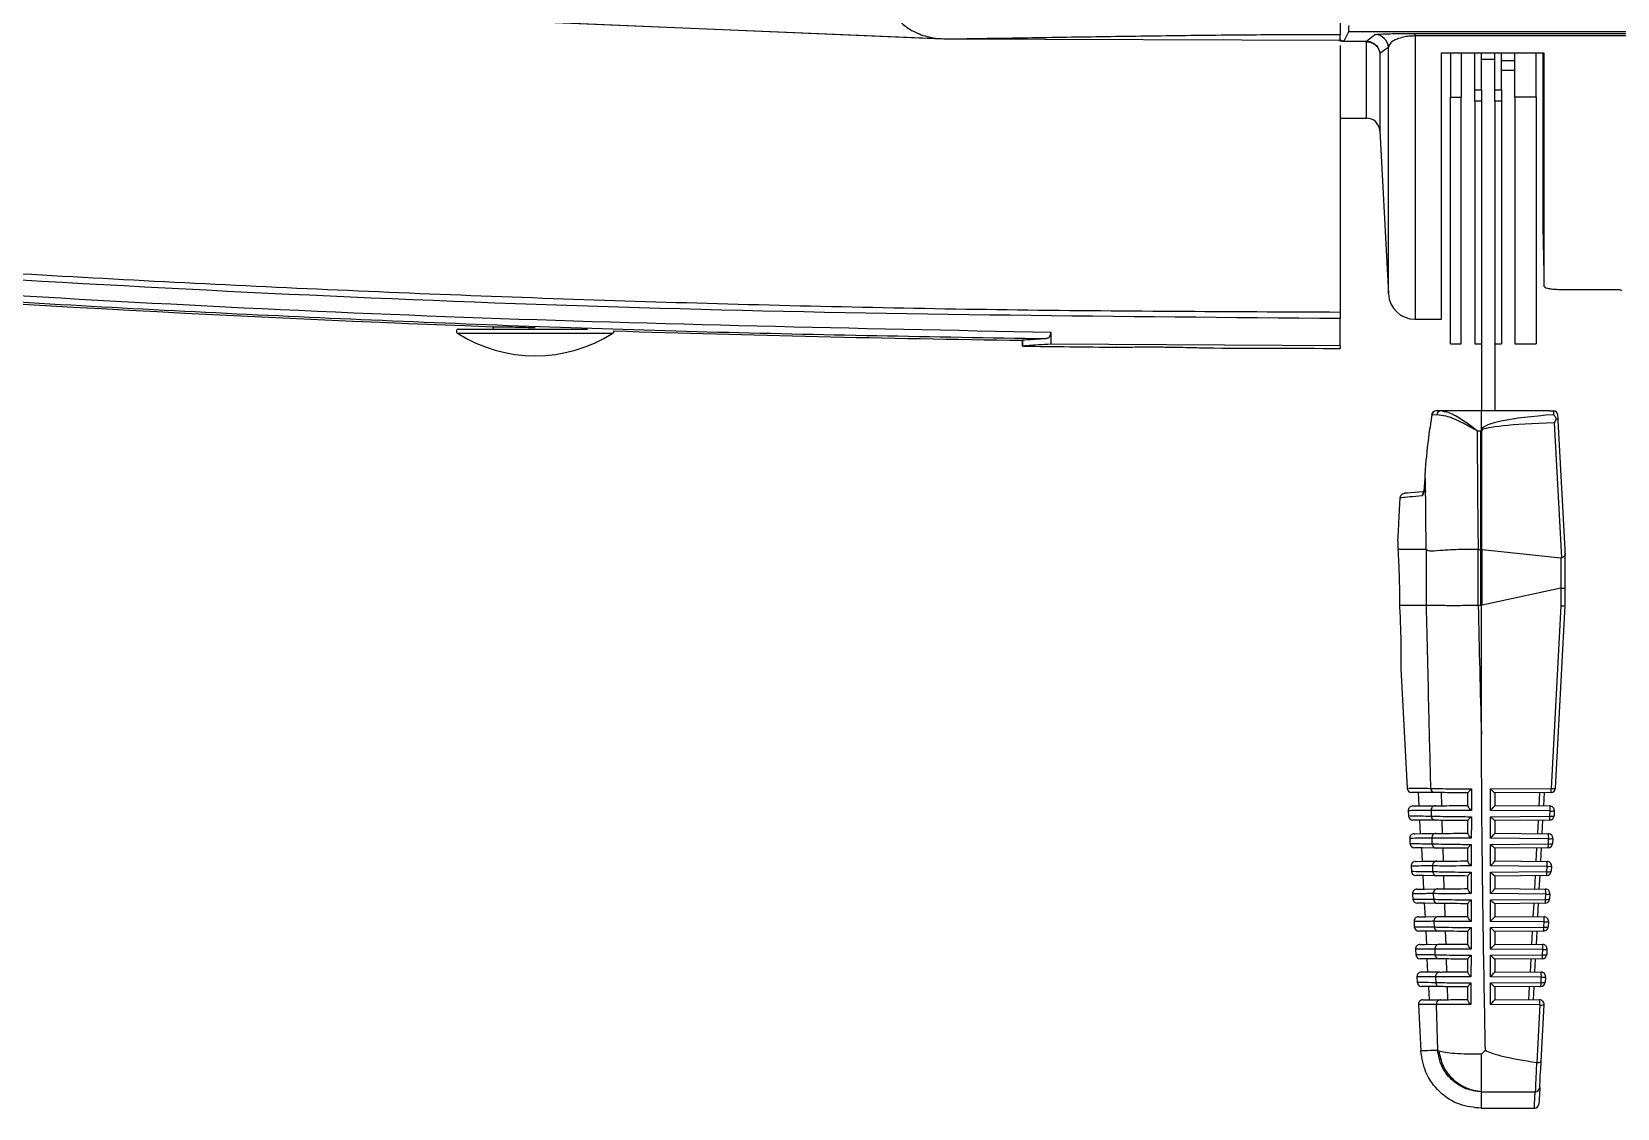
# Model space of a CAD drawing. Extents: x 7 to 135, y 1 to 99.
# Drawn here: x 13.071 to 16.617, y 40.205 to 42.613 of the extents above; entities that cross this region are included whole.
import ezdxf

# ---------------------------------------------------------------- set-up
doc = ezdxf.new("R2010")
doc.units = 0
doc.header["$MEASUREMENT"] = 0
doc.layers.add('OBJECT', color=7, linetype='CONTINUOUS')

msp = doc.modelspace()

# ---------------------------------------------------------------- linework, layer by layer
at = {"layer": 'OBJECT'}
for p, q in [((15.9972, 43.1306), (15.9972, 42.6074)), ((14.0345, 42.6432), (15.109, 42.5976)), ((14.116, 42.6395), (15.1172, 42.5971)), ((15.1172, 42.5971), (15.9972, 42.5945)), ((16.0164, 42.6133), (16.0061, 42.5921)), ((16.0061, 42.5921), (16.0563, 42.5921)), ((16.0061, 42.5921), (16.0061, 42.5913)), ((16.0563, 42.5913), (16.0061, 42.5913)), ((17.3464, 42.6133), (16.0164, 42.6133)), ((16.0563, 42.5921), (16.0754, 42.6068)), ((16.0563, 42.5921), (16.0564, 42.5921)), ((16.0563, 42.5913), (16.0563, 42.5921)), ((16.0563, 42.5913), (16.0563, 42.5913)), ((16.0563, 42.42), (16.0563, 42.5913)), ((16.1653, 42.6095), (17.3437, 42.6095)), ((16.1653, 42.6038), (16.1653, 42.6095)), ((17.3436, 42.6038), (16.1653, 42.6038)), ((16.1653, 42.6038), (16.1653, 41.97)), ((15.9972, 42.5824), (15.9972, 41.9863)), ((16.0863, 42.5637), (16.0863, 42.3916)), ((16.1054, 42.0269), (16.1054, 42.5781)), ((16.224, 42.5657), (16.4533, 42.5657)), ((16.224, 41.97), (16.224, 42.5657)), ((16.2444, 42.5657), (16.2444, 42.4672)), ((16.2684, 42.5657), (16.2684, 42.4672)), ((16.2984, 42.4835), (16.2984, 42.5657)), ((16.3133, 42.4835), (16.3133, 42.5657)), ((16.3433, 42.4835), (16.3433, 42.5657)), ((16.3582, 42.4835), (16.3582, 42.5657)), ((16.3882, 42.4672), (16.3882, 42.5657)), ((16.4362, 42.4672), (16.4362, 42.5657)), ((16.4514, 42.1622), (16.4514, 42.5657)), ((16.4533, 42.5657), (16.4533, 42.0443)), ((16.3433, 42.551), (16.3133, 42.551)), ((16.3882, 42.5481), (16.3582, 42.5481)), ((16.3582, 42.5272), (16.3882, 42.5272)), ((16.2984, 42.4835), (16.3133, 42.4835)), ((16.2984, 42.4583), (16.2984, 42.4835)), ((16.3133, 42.4835), (16.3133, 42.4583)), ((16.3433, 42.4835), (16.3582, 42.4835)), ((16.3433, 42.4583), (16.3433, 42.4835)), ((16.3582, 42.4835), (16.3582, 42.4583)), ((16.2444, 42.4672), (16.2684, 42.4672)), ((16.2444, 41.915), (16.2444, 42.4672)), ((16.2684, 41.915), (16.2684, 42.4672)), ((16.3133, 42.4583), (16.2984, 42.4583)), ((16.2984, 42.4583), (16.2984, 41.915)), ((16.3133, 42.4583), (16.3133, 41.9465)), ((16.3582, 42.4583), (16.3433, 42.4583)), ((16.3433, 42.4583), (16.3433, 41.9465)), ((16.3582, 42.4583), (16.3582, 41.915)), ((16.4362, 42.4672), (16.3882, 42.4672)), ((16.3882, 42.4672), (16.3882, 41.915)), ((16.4362, 42.4672), (16.4362, 41.915)), ((15.9972, 42.42), (16.0563, 42.42)), ((16.0863, 42.3916), (16.1054, 42.0269)), ((16.4511, 42.1682), (16.4508, 42.1656)), ((16.4514, 42.1452), (16.4514, 42.1423)), ((16.4884, 42.0369), (16.6123, 42.0369)), ((14.1034, 41.9534), (14.1034, 41.9482)), ((15.9972, 41.9103), (15.9972, 41.9717)), ((16.1653, 41.97), (16.224, 41.97)), ((14.0233, 41.939), (14.2928, 41.939)), ((14.026, 41.9482), (14.2913, 41.9482)), ((14.2913, 41.9482), (14.3145, 41.9482)), ((14.2928, 41.939), (14.371, 41.939)), ((15.2868, 41.923), (15.2872, 41.91)), ((15.2868, 41.923), (15.2868, 41.923)), ((15.2872, 41.91), (15.2868, 41.923)), ((15.3501, 41.9412), (15.3505, 41.9143)), ((16.3133, 41.9465), (16.3133, 41.765)), ((16.3433, 41.9465), (16.3433, 41.765)), ((15.2872, 41.91), (15.2872, 41.91)), ((15.9972, 41.9103), (15.3505, 41.9143)), ((15.9972, 41.9103), (15.9972, 41.905)), ((16.2444, 41.915), (16.2684, 41.915)), ((16.2984, 41.915), (16.3133, 41.915)), ((16.3433, 41.915), (16.3582, 41.915)), ((16.3882, 41.915), (16.4362, 41.915)), ((16.2035, 41.7564), (16.2141, 41.7567)), ((16.2215, 41.765), (16.2119, 41.765)), ((16.3133, 41.765), (16.2215, 41.765)), ((16.3133, 41.7236), (16.3133, 41.765)), ((16.4655, 41.765), (16.3133, 41.765)), ((16.4655, 41.765), (16.4745, 41.7649)), ((16.476, 41.7386), (16.4924, 41.4364)), ((16.5008, 41.455), (16.4851, 41.7433)), ((16.304, 41.7205), (16.3125, 41.7205)), ((16.3125, 41.455), (16.3125, 41.7205)), ((16.314, 41.7205), (16.314, 41.4549)), ((16.1864, 41.5961), (16.1874, 41.6142)), ((16.1874, 41.6142), (16.1871, 41.6142)), ((16.1874, 41.6142), (16.1892, 41.455)), ((16.1321, 41.5714), (16.1321, 41.5713)), ((16.1267, 41.4728), (16.1267, 41.4728)), ((16.1892, 41.455), (16.1269, 41.455)), ((16.1892, 41.455), (16.1899, 41.4545)), ((16.3065, 41.33), (16.3065, 41.455)), ((16.3065, 41.455), (16.3117, 41.455)), ((16.3117, 41.455), (16.3117, 41.33)), ((16.314, 41.4549), (16.3125, 41.455)), ((16.5008, 41.4467), (16.5008, 41.455)), ((16.1899, 41.4545), (16.1899, 41.33)), ((16.3148, 41.3303), (16.3148, 41.4548)), ((16.3148, 41.4548), (16.491, 41.4362)), ((16.491, 41.4362), (16.491, 41.3685)), ((16.5008, 41.3692), (16.5008, 41.4467)), ((16.491, 41.3685), (16.3148, 41.3303)), ((16.4913, 41.3686), (16.4913, 41.329)), ((16.5008, 41.33), (16.5008, 41.3692)), ((16.1899, 41.33), (16.1303, 41.33)), ((16.1899, 41.33), (16.1899, 41.33)), ((16.3117, 41.33), (16.3065, 41.33)), ((16.3133, 41.0414), (16.3133, 41.3299)), ((16.4913, 41.329), (16.4697, 40.9205)), ((16.4792, 40.9212), (16.5008, 41.33)), ((16.5008, 41.33), (16.5008, 41.33)), ((16.1332, 41.1886), (16.1472, 40.921)), ((16.1743, 40.8814), (16.1727, 40.9116)), ((16.2231, 40.9111), (16.224, 40.8819)), ((16.2833, 40.8816), (16.2833, 40.9107)), ((16.3338, 40.9193), (16.4697, 40.9205)), ((16.3338, 40.8712), (16.3338, 40.9193)), ((16.4693, 40.9117), (16.3432, 40.9106)), ((16.3433, 40.9106), (16.3433, 40.8822)), ((16.4426, 40.8815), (16.4442, 40.9115)), ((16.4536, 40.9116), (16.452, 40.8814)), ((16.1498, 40.8707), (16.1504, 40.859)), ((16.2009, 40.8712), (16.2012, 40.8587)), ((16.467, 40.8701), (16.3338, 40.8712)), ((16.3338, 40.8573), (16.4664, 40.8585)), ((16.3338, 40.8092), (16.3338, 40.8573)), ((16.3433, 40.8824), (16.4666, 40.8813)), ((16.4664, 40.8585), (16.467, 40.8701)), ((16.4765, 40.8708), (16.4759, 40.8592)), ((16.1775, 40.8195), (16.1759, 40.8496)), ((16.225, 40.8491), (16.2259, 40.8199)), ((16.2833, 40.8196), (16.2833, 40.8487)), ((16.466, 40.8497), (16.3432, 40.8486)), ((16.3433, 40.8486), (16.3433, 40.8202)), ((16.3433, 40.8204), (16.4633, 40.8193)), ((16.4393, 40.8195), (16.4409, 40.8495)), ((16.4504, 40.8496), (16.4488, 40.8195)), ((16.1531, 40.8087), (16.1537, 40.797)), ((16.1792, 40.7877), (16.1808, 40.7573)), ((16.2025, 40.8092), (16.2028, 40.7967)), ((16.2269, 40.7871), (16.2278, 40.7579)), ((16.2833, 40.7575), (16.2833, 40.7868)), ((16.4638, 40.8081), (16.3338, 40.8092)), ((16.3338, 40.7953), (16.4632, 40.7964)), ((16.3338, 40.7472), (16.3338, 40.7953)), ((16.4627, 40.7877), (16.3432, 40.7866)), ((16.3433, 40.7866), (16.3433, 40.7582)), ((16.4361, 40.7576), (16.4376, 40.7874)), ((16.4471, 40.7875), (16.4455, 40.7575)), ((16.4632, 40.7964), (16.4638, 40.8081)), ((16.4732, 40.8088), (16.4726, 40.7971)), ((16.1563, 40.7467), (16.1569, 40.735)), ((16.2041, 40.7472), (16.2044, 40.7347)), ((16.4605, 40.7461), (16.3338, 40.7472)), ((16.3433, 40.7584), (16.4601, 40.7574)), ((16.4599, 40.7344), (16.4605, 40.7461)), ((16.47, 40.7468), (16.4693, 40.7351)), ((16.1824, 40.7257), (16.184, 40.6953)), ((16.2288, 40.7251), (16.2297, 40.6959)), ((16.2833, 40.6954), (16.2833, 40.7248)), ((16.3338, 40.7333), (16.4599, 40.7344)), ((16.3338, 40.6852), (16.3338, 40.7333)), ((16.4594, 40.7256), (16.3432, 40.7246)), ((16.3433, 40.7246), (16.3433, 40.6962)), ((16.4328, 40.6956), (16.4344, 40.7254)), ((16.4438, 40.7255), (16.4422, 40.6955)), ((16.1596, 40.6848), (16.1602, 40.673)), ((16.2057, 40.6853), (16.2061, 40.6727)), ((16.4572, 40.6842), (16.3338, 40.6852)), ((16.3433, 40.6964), (16.4568, 40.6954)), ((16.4566, 40.6724), (16.4572, 40.6842)), ((16.4667, 40.6849), (16.4661, 40.6731)), ((16.1857, 40.6637), (16.1873, 40.6334)), ((16.2308, 40.6631), (16.2317, 40.6339)), ((16.2833, 40.6334), (16.2833, 40.6628)), ((16.3338, 40.6713), (16.4566, 40.6724)), ((16.3338, 40.6232), (16.3338, 40.6713)), ((16.4562, 40.6636), (16.3432, 40.6626)), ((16.3433, 40.6626), (16.3433, 40.6342)), ((16.4295, 40.6336), (16.4311, 40.6634)), ((16.4405, 40.6635), (16.4389, 40.6335)), ((16.1628, 40.6228), (16.1634, 40.611)), ((16.2074, 40.6233), (16.2077, 40.6107)), ((16.454, 40.6222), (16.3338, 40.6232)), ((16.3338, 40.6093), (16.4533, 40.6104)), ((16.3338, 40.5612), (16.3338, 40.6093)), ((16.3433, 40.6344), (16.4535, 40.6334)), ((16.4533, 40.6104), (16.454, 40.6222)), ((16.4634, 40.6229), (16.4628, 40.6111)), ((16.1889, 40.6016), (16.1905, 40.5714)), ((16.2327, 40.6011), (16.2336, 40.5719)), ((16.2833, 40.5713), (16.2833, 40.6008)), ((16.4529, 40.6016), (16.3432, 40.6006)), ((16.3433, 40.6006), (16.3433, 40.5722)), ((16.3433, 40.5724), (16.4502, 40.5714)), ((16.4263, 40.5716), (16.4278, 40.6014)), ((16.4373, 40.6014), (16.4357, 40.5716)), ((16.1661, 40.5609), (16.1667, 40.549)), ((16.1938, 40.5096), (16.1922, 40.5394)), ((16.2091, 40.5613), (16.2094, 40.5487)), ((16.2347, 40.539), (16.2356, 40.51)), ((16.2833, 40.5092), (16.2833, 40.5389)), ((16.4507, 40.5602), (16.3338, 40.5612)), ((16.3338, 40.5473), (16.4501, 40.5483)), ((16.3338, 40.4992), (16.3338, 40.5473)), ((16.4496, 40.5396), (16.3432, 40.5386)), ((16.3433, 40.5386), (16.3433, 40.5102)), ((16.423, 40.5097), (16.4245, 40.5393)), ((16.434, 40.5394), (16.4324, 40.5096)), ((16.4501, 40.5483), (16.4507, 40.5602)), ((16.4601, 40.5609), (16.4595, 40.549)), ((16.1693, 40.4989), (16.1699, 40.487)), ((16.2205, 40.5098), (16.1792, 40.5095)), ((16.2108, 40.4993), (16.2112, 40.4866)), ((16.4474, 40.4983), (16.3338, 40.4992)), ((16.3433, 40.5104), (16.447, 40.5095)), ((16.4468, 40.4863), (16.4474, 40.4983)), ((16.4569, 40.4989), (16.4562, 40.487)), ((16.2209, 40.4772), (16.1798, 40.4775)), ((16.197, 40.4476), (16.1955, 40.4774)), ((16.2367, 40.477), (16.2376, 40.448)), ((16.2833, 40.4472), (16.2833, 40.4769)), ((16.3338, 40.4853), (16.4468, 40.4863)), ((16.3338, 40.4372), (16.3338, 40.4853)), ((16.4463, 40.4775), (16.3432, 40.4766)), ((16.3433, 40.4766), (16.3433, 40.4482)), ((16.4197, 40.4477), (16.4213, 40.4773)), ((16.4307, 40.4774), (16.4291, 40.4476)), ((16.1726, 40.437), (16.178, 40.333)), ((16.2126, 40.4373), (16.2155, 40.3344)), ((16.4441, 40.4363), (16.3338, 40.4372)), ((16.3433, 40.4484), (16.4437, 40.4475)), ((16.4441, 40.4363), (16.4373, 40.3076)), ((16.4469, 40.31), (16.4536, 40.437)), ((16.2188, 40.333), (16.2155, 40.3344)), ((16.3133, 40.3258), (16.3223, 40.3349)), ((16.4373, 40.3076), (16.437, 40.3076)), ((16.3133, 40.2421), (16.4338, 40.2421)), ((16.3133, 40.2416), (16.3133, 40.2421)), ((16.3129, 40.205), (16.4319, 40.205))]:
    msp.add_line(p, q, dxfattribs=at)
at = {"layer": 'OBJECT', "flags": 128}
for points in [[(16.4514, 42.1423), (16.4527, 42.0724), (16.4533, 42.0443)], [(16.4745, 41.7649), (16.4745, 41.7636), (16.4747, 41.7608), (16.4748, 41.7566)], [(16.4851, 41.7433), (16.4848, 41.7495), (16.4846, 41.7537), (16.4845, 41.7555)], [(16.1871, 41.6142), (16.1865, 41.6015), (16.1862, 41.5961)], [(16.1267, 41.4728), (16.128, 41.4961), (16.1298, 41.529), (16.1321, 41.5713)], [(16.1899, 41.5851), (16.1642, 41.5828), (16.148, 41.5814), (16.1412, 41.5808)], [(16.1864, 41.5961), (16.1862, 41.5961), (16.1862, 41.5961)], [(16.2093, 40.9113), (16.1759, 40.9116), (16.1592, 40.9117), (16.1571, 40.9117)], [(16.1597, 40.8813), (16.1618, 40.8813), (16.1781, 40.8815), (16.2105, 40.8817)], [(16.2109, 40.8493), (16.1786, 40.8495), (16.1624, 40.8497), (16.1603, 40.8497)], [(16.163, 40.8193), (16.1649, 40.8193), (16.1807, 40.8195), (16.2121, 40.8198)], [(16.2125, 40.7872), (16.1812, 40.7875), (16.1655, 40.7877), (16.1636, 40.7877)], [(16.1662, 40.7574), (16.1681, 40.7574), (16.1834, 40.7575), (16.2138, 40.7578)], [(16.2141, 40.7252), (16.1839, 40.7255), (16.1687, 40.7256), (16.1668, 40.7256)], [(16.1695, 40.6954), (16.1713, 40.6954), (16.186, 40.6955), (16.2154, 40.6958)], [(16.2158, 40.6632), (16.1866, 40.6635), (16.1719, 40.6636), (16.1701, 40.6636)], [(16.1727, 40.6334), (16.1745, 40.6334), (16.1887, 40.6335), (16.2171, 40.6338)], [(16.2174, 40.6012), (16.1892, 40.6014), (16.1751, 40.6016), (16.1733, 40.6016)], [(16.176, 40.5714), (16.176, 40.5714), (16.1867, 40.5715), (16.2188, 40.5718)], [(16.2191, 40.5392), (16.1873, 40.5395), (16.1766, 40.5396)], [(16.1825, 40.4475), (16.1825, 40.4475), (16.1924, 40.4476), (16.2223, 40.4478)], [(16.437, 40.3076), (16.4361, 40.2884), (16.4353, 40.2718), (16.4346, 40.2582), (16.4341, 40.2482), (16.4338, 40.2421)], [(16.4438, 40.2514), (16.4441, 40.2568), (16.4446, 40.2658), (16.4452, 40.2779), (16.446, 40.2928), (16.4469, 40.31)], [(16.4438, 40.2514), (16.4423, 40.2237), (16.4419, 40.2145)], [(16.4319, 40.205), (16.4324, 40.2143), (16.4338, 40.2421)]]:
    msp.add_lwpolyline(points, dxfattribs=at)
at = {"layer": 'OBJECT'}
for centre, radius, start, end in [((16.0653, 42.5913), 0.00898, 174.4774, 180.1044), ((16.0754, 42.5768), 0.03, 2.5231, 89.96), ((16.0563, 42.39), 0.03, 3, 90), ((15.9972, 92.578), 50.66, 263.32684, 267.85571), ((16.1653, 42.03), 0.06, 183, 270), ((14.026, 41.9432), 0.005, 90, 237.4319), ((14.1972, 42.2112), 0.323, 237.4319, 302.5681), ((14.3684, 41.9432), 0.005, 302.5681, 9.0281), ((15.9972, 92.578), 50.66, 268.16308, 269.19659), ((15.9972, 92.565), 50.66, 269.19697, 269.4354), ((15.9972, 92.565), 50.66, 269.65981, 270), ((16.2119, 41.755), 0.01, 90, 170.7454), ((16.2013, 41.7456), 0.011, 78.4583, 86.3919), ((16.2126, 41.756), 0.00906, 94.3622, 177.184), ((16.2226, 41.7565), 0.00857, 97.2302, 178.6417), ((16.4745, 41.7549), 0.00999, 3.1416, 90.0513), ((16.4746, 41.7643), 0.000667, 89.5012, 101.6836), ((16.4745, 41.7549), 0.01, 3.1059, 89.191), ((16.3125, 41.6075), 0.113, 89.2059, 90.006), ((16.2251, 41.6308), 0.1279, 45.4832, 46.4662), ((16.1911, 41.5752), 0.0101, 138.8405, 177.3971), ((16.1572, 40.9217), 0.01, 185.8671, 269.5), ((16.2095, 40.9211), 0.00987, 182.2626, 268.8648), ((16.4692, 40.9217), 0.01, 270.5, 356.9774), ((16.4288, 40.9181), 0.041, 350.9952, 3.3221), ((16.473, 40.9406), 0.0204, 260.7191, 287.6172), ((16.1598, 40.8713), 0.01, 90.5, 185.5678), ((16.1604, 40.8597), 0.01, 185.4939, 269.5), ((16.2107, 40.8718), 0.0099, 91.2078, 183.63), ((16.211, 40.8591), 0.00987, 182.2816, 268.884), ((16.4659, 40.8597), 0.01, 270.5, 356.9774), ((16.4255, 40.8561), 0.041, 350.9955, 3.3219), ((16.4697, 40.8786), 0.0204, 260.7254, 287.6145), ((16.4126, 40.8736), 0.0545, 356.3213, 8.1355), ((16.4665, 40.8713), 0.01, 356.9774, 89.5), ((16.4703, 40.8902), 0.0204, 260.7179, 287.619), ((16.1631, 40.8093), 0.01, 90.5, 185.1945), ((16.2123, 40.8099), 0.0099, 91.1833, 183.6129), ((16.4094, 40.8116), 0.0545, 356.3212, 8.1357), ((16.4633, 40.8093), 0.01, 356.9774, 89.5), ((16.1637, 40.7977), 0.01, 185.1202, 269.5), ((16.2127, 40.7971), 0.00988, 182.3041, 268.9067), ((16.4626, 40.7977), 0.01, 270.5, 356.9774), ((16.4223, 40.7941), 0.041, 350.9952, 3.3221), ((16.4664, 40.8166), 0.0204, 260.7191, 287.6172), ((16.4671, 40.8282), 0.0204, 260.7208, 287.6155), ((16.1663, 40.7474), 0.01, 90.5, 184.8207), ((16.214, 40.7479), 0.00991, 91.1688, 183.5875), ((16.4061, 40.7496), 0.0545, 356.3178, 8.1331), ((16.46, 40.7474), 0.01, 356.9774, 89.5), ((16.4638, 40.7663), 0.0204, 260.7191, 287.6172), ((16.1669, 40.7356), 0.01, 184.7459, 269.5), ((16.2143, 40.7351), 0.00988, 182.3287, 268.9202), ((16.4594, 40.7356), 0.01, 270.5, 356.9774), ((16.419, 40.732), 0.041, 350.9955, 3.3219), ((16.4632, 40.7546), 0.0204, 260.7254, 287.6145), ((16.1696, 40.6854), 0.01, 90.5, 184.4464), ((16.2156, 40.6859), 0.00991, 91.146, 183.5707), ((16.4028, 40.6877), 0.0545, 356.3177, 8.1332), ((16.4567, 40.6854), 0.01, 356.9774, 89.5), ((16.4605, 40.7043), 0.0204, 260.7254, 287.6145), ((16.1702, 40.6736), 0.01, 184.3711, 269.5), ((16.2159, 40.6731), 0.00988, 182.3486, 268.9419), ((16.4561, 40.6736), 0.01, 270.5, 356.9774), ((16.4157, 40.67), 0.041, 351.0013, 3.3084), ((16.4599, 40.6925), 0.0204, 260.7179, 287.619), ((16.1728, 40.6234), 0.01, 90.5, 184.0714), ((16.1734, 40.6116), 0.01, 183.9957, 269.5), ((16.2173, 40.6239), 0.00991, 91.1223, 183.5545), ((16.2176, 40.6111), 0.00989, 182.3722, 268.96), ((16.4528, 40.6116), 0.01, 270.5, 356.9774), ((16.4124, 40.608), 0.041, 350.9978, 3.3119), ((16.4566, 40.6305), 0.0204, 260.7271, 287.6128), ((16.3995, 40.6257), 0.0545, 356.3213, 8.1355), ((16.4534, 40.6234), 0.01, 356.9774, 89.5), ((16.4572, 40.6423), 0.0204, 260.7188, 287.618), ((16.176, 40.5614), 0.01, 90.5, 183.6958), ((16.219, 40.5619), 0.00991, 91.0988, 183.5349), ((16.3963, 40.5637), 0.0545, 356.3208, 8.1361), ((16.4502, 40.5614), 0.01, 356.9774, 89.5), ((16.1767, 40.5496), 0.01, 183.6197, 269.5), ((16.2193, 40.5491), 0.00989, 182.3896, 268.9807), ((16.4495, 40.5496), 0.01, 270.5, 356.9774), ((16.4091, 40.546), 0.041, 350.9976, 3.3121), ((16.4533, 40.5685), 0.0204, 260.7208, 287.6155), ((16.454, 40.5804), 0.0204, 260.7208, 287.6155), ((16.1793, 40.4995), 0.01, 90.5, 183.3196), ((16.2207, 40.4999), 0.00992, 91.0796, 183.5163), ((16.393, 40.5018), 0.0545, 356.3178, 8.1331), ((16.4469, 40.4995), 0.01, 356.9774, 89.5), ((16.4507, 40.5184), 0.0204, 260.7226, 287.6172), ((16.1799, 40.4875), 0.01, 183.243, 269.5), ((16.221, 40.4871), 0.0099, 182.4173, 268.9945), ((16.4463, 40.4875), 0.01, 270.5, 356.9774), ((16.4058, 40.4839), 0.041, 351.0083, 3.3091), ((16.4501, 40.5064), 0.0204, 260.7271, 287.6128), ((16.1825, 40.4375), 0.01, 90.5, 183.0138), ((16.2225, 40.4379), 0.00992, 91.0629, 183.4965), ((16.3897, 40.4398), 0.0545, 356.3177, 8.1332), ((16.4436, 40.4375), 0.01, 356.9774, 89.5), ((16.4474, 40.4564), 0.0204, 260.7254, 287.6145), ((16.4339, 40.252), 0.00991, 269.4422, 356.5317), ((16.4319, 40.215), 0.01, 273.5738, 356.9774)]:
    msp.add_arc(centre, radius, start, end, dxfattribs=at)
for centre, major_axis, ratio, start_param, end_param in [((16.882, 41.705), (0.5695, -0.0157), 0.101686, 2.370066, 3.09173), ((16.8836, 41.7128), (0.5695, -0.0078), 0.050872, 2.368959, 3.089624), ((18.3758, 41.8128), (0, 7.8848), 0.262774, 1.582496, 1.616187), ((16.882, 41.705), (0.5695, -0.0157), 0.101686, 3.09173, 3.144394), ((16.8836, 41.7128), (0.5695, -0.0078), 0.050872, 3.089624, 3.142288), ((16.3065, 41.9028), (0, 0.4478), 0.267949, 3.137388, 3.141593), ((16.3117, 41.9028), (0, 0.4478), 0.267949, 3.141593, 3.148103), ((16.3117, 41.9032), (-0.007, 0.4485), 0.267094, 3.102585, 3.109102), ((16.4908, 41.4736), (-0.0006, 0.0374), 0.267094, 3.109102, 3.249703), ((16.4908, 41.287), (0.0005, 0.0816), 0.122438, 0.001196, 0.027376), ((16.4908, 41.3692), (0.01, 0), 0.061163, 4.764749, 6.283185), ((18.3758, 45.3483), (0, 19.0675), 0.111038, 1.783132, 1.798644), ((16.3065, 40.3527), (0, 0.9773), 0.122785, 0, 0.00334), ((16.3117, 40.3527), (0, 0.9773), 0.122785, 6.270094, 6.283185), ((16.3117, 40.352), (0.0064, 0.9787), 0.122438, 0.027376, 0.040465), ((16.4908, 41.3303), (0.01, -0.00026), 0.120424, 4.767926, 6.280008), ((16.3333, 40.9205), (0.00999, -0.00991), 0.035372, 4.799799, 6.248135), ((16.3333, 40.8725), (0.00996, 0.00988), 0.087934, 4.677799, 6.196235), ((16.3333, 40.8585), (0.00999, -0.00991), 0.035372, 4.799799, 6.248135), ((16.3333, 40.8105), (0.00996, 0.00988), 0.087934, 4.677799, 6.196235), ((16.3333, 40.7965), (0.00999, -0.00991), 0.035372, 4.799799, 6.248135), ((16.3333, 40.7485), (0.00996, 0.00988), 0.087934, 4.677799, 6.196235), ((16.3333, 40.7345), (0.00999, -0.00991), 0.035372, 4.799799, 6.248135), ((16.3333, 40.6865), (0.00996, 0.00988), 0.087934, 4.677799, 6.196235), ((16.3333, 40.6725), (0.00999, -0.00991), 0.035372, 4.799799, 6.248135), ((16.3333, 40.6245), (0.00996, 0.00988), 0.087934, 4.677799, 6.196235), ((16.3333, 40.6105), (0.00999, -0.00991), 0.035372, 4.799799, 6.248135), ((16.3333, 40.5625), (0.00996, 0.00988), 0.087934, 4.677799, 6.196235), ((16.3333, 40.5485), (0.00999, -0.00991), 0.035372, 4.799799, 6.248135), ((16.3333, 40.5005), (0.00996, 0.00988), 0.087934, 4.677799, 6.196235), ((16.3333, 40.4865), (0.00999, -0.00991), 0.035372, 4.799799, 6.248135), ((16.3333, 40.4385), (0.00996, 0.00988), 0.087934, 4.677799, 6.196235), ((18.603, 40.3601), (2.2897, 0.0147), 0.052015, 3.230394, 3.471508)]:
    msp.add_ellipse(centre, major_axis=major_axis, ratio=ratio, start_param=start_param, end_param=end_param, dxfattribs=at)
for points, knots in [([(14.9972, 42.6753), (14.9987, 42.6664), (15.0017, 42.6487), (15.0229, 42.625), (15.0541, 42.6074), (15.0878, 42.5986), (15.109, 42.5975), (15.1172, 42.5971)], [0, 0, 0, 0, 0.217936, 0.435233, 0.661572, 0.868602, 1, 1, 1, 1]), ([(16.0166, 42.6271), (16.0165, 42.6232), (16.0165, 42.6155), (16.0164, 42.614), (16.0164, 42.6133)], [0, 0, 0, 0, 0.500175, 1, 1, 1, 1]), ([(15.1172, 42.5971), (15.1776, 42.598), (15.2963, 42.5999), (15.4747, 42.6028), (15.6527, 42.6052), (15.8274, 42.607), (15.9423, 42.6073), (15.9972, 42.6074)], [0, 0, 0, 0, 0.206023, 0.404821, 0.608638, 0.812835, 1, 1, 1, 1]), ([(16.0061, 42.5913), (16.0049, 42.5913), (16.0021, 42.5914), (15.9981, 42.5923), (15.9961, 42.5931), (15.9951, 42.5936)], [0, 0, 0, 0, 0.274133, 0.615028, 1, 1, 1, 1]), ([(15.9972, 42.5945), (15.9972, 42.5944), (15.9972, 42.5942), (15.9972, 42.6006), (15.9972, 42.606), (15.9972, 42.6074)], [0, 0, 0, 0, 0.425022, 0.850044, 1, 1, 1, 1]), ([(16.0061, 42.5921), (16.0058, 42.5921), (16.0051, 42.5922), (16.0037, 42.5923), (16.0015, 42.5928), (15.9989, 42.594), (15.9978, 42.5951), (15.9972, 42.5959)], [0, 0, 0, 0, 0.040626, 0.086188, 0.218347, 0.497398, 1, 1, 1, 1]), ([(16.0563, 42.5913), (16.0597, 42.5909), (16.0663, 42.5903), (16.0752, 42.5854), (16.0821, 42.5781), (16.0854, 42.5705), (16.0862, 42.5655), (16.0863, 42.5638), (16.0863, 42.5637)], [0, 0, 0, 0, 0.219616, 0.438658, 0.658455, 0.880491, 0.989998, 1, 1, 1, 1]), ([(16.0564, 42.5921), (16.0597, 42.5918), (16.0664, 42.5911), (16.0753, 42.586), (16.0821, 42.5786), (16.0854, 42.5707), (16.0862, 42.5656), (16.0863, 42.5638), (16.0863, 42.5637)], [0, 0, 0, 0, 0.2196054, 0.4386525, 0.658454, 0.8804886, 0.9899962, 1, 1, 1, 1]), ([(16.0754, 42.6068), (16.0772, 42.6071), (16.0804, 42.6078), (16.0991, 42.6087), (16.1224, 42.6092), (16.144, 42.6094), (16.1582, 42.6094), (16.1653, 42.6095)], [0, 0, 0, 0, 0.316697, 0.607999, 0.780591, 0.88986, 1, 1, 1, 1]), ([(16.1653, 42.6038), (16.1621, 42.6037), (16.1572, 42.6036), (16.1481, 42.6028), (16.136, 42.6008), (16.1207, 42.5958), (16.1086, 42.5879), (16.1065, 42.5815), (16.1054, 42.5781)], [0, 0, 0, 0, 0.059692, 0.089619, 0.185894, 0.353027, 0.657062, 1, 1, 1, 1]), ([(16.1054, 42.5781), (16.1048, 42.5777), (16.102, 42.576), (16.0947, 42.5712), (16.0897, 42.5667), (16.0863, 42.5637)], [0, 0, 0, 0, 0.07173, 0.358651, 1, 1, 1, 1]), ([(15.9972, 41.9717), (15.5053, 41.9757), (14.5215, 41.9838), (13.0472, 42.0513), (11.5752, 42.1557), (10.5974, 42.2622), (10.1085, 42.3154)], [0, 0, 0, 0, 0.25003, 0.500058, 0.750055, 1, 1, 1, 1]), ([(10.1102, 42.3298), (10.3428, 42.3035), (10.8157, 42.25), (11.5382, 42.1812), (12.2852, 42.1204), (13.0345, 42.071), (13.7797, 42.0329), (14.5144, 42.0062), (15.2541, 41.9893), (15.749, 41.9873), (15.9972, 41.9863)], [0, 0, 0, 0, 0.118989, 0.241992, 0.369009, 0.500039, 0.623805, 0.748387, 0.873785, 1, 1, 1, 1]), ([(10.1119, 42.2804), (10.5469, 42.2327), (11.417, 42.1373), (12.7263, 42.0378), (14.0375, 41.9676), (14.9126, 41.95), (15.3501, 41.9412)], [0, 0, 0, 0, 0.249981, 0.5, 0.749995, 1, 1, 1, 1]), ([(10.1102, 42.2659), (10.3481, 42.2391), (10.832, 42.1844), (11.5716, 42.1144), (12.3266, 42.0536), (13.0826, 42.0044), (13.8338, 41.9669), (14.5844, 41.9397), (15.0875, 41.9311), (15.3403, 41.9267)], [0, 0, 0, 0, 0.136957, 0.278626, 0.425005, 0.570315, 0.712103, 0.855331, 1, 1, 1, 1]), ([(16.4514, 42.1622), (16.4514, 42.1617), (16.4513, 42.1607), (16.4512, 42.1629), (16.4511, 42.1667), (16.4511, 42.1643), (16.4513, 42.1551), (16.4514, 42.1478), (16.4514, 42.1456), (16.4514, 42.1452)], [0, 0, 0, 0, 0.15282, 0.318923, 0.483759, 0.522666, 0.667716, 0.953909, 1, 1, 1, 1]), ([(16.4533, 42.0443), (16.4537, 42.0435), (16.4545, 42.0417), (16.4608, 42.0395), (16.4701, 42.0378), (16.4799, 42.037), (16.4862, 42.037), (16.4884, 42.0369)], [0, 0, 0, 0, 0.222586, 0.445264, 0.665043, 0.878847, 1, 1, 1, 1]), ([(16.6123, 42.0369), (16.6139, 42.0369), (16.6172, 42.0369), (16.6216, 42.0363), (16.625, 42.0356), (16.6269, 42.0348), (16.6271, 42.0342), (16.6272, 42.0339)], [0, 0, 0, 0, 0.207079, 0.41414, 0.622725, 0.836209, 1, 1, 1, 1]), ([(14.1017, 41.9535), (14.1027, 41.9535), (14.1049, 41.9534), (14.1213, 41.9533), (14.1455, 41.9528), (14.1724, 41.9522), (14.1901, 41.9516), (14.1972, 41.9513)], [0, 0, 0, 0, 0.214628, 0.42928, 0.643923, 0.85855, 1, 1, 1, 1]), ([(15.9972, 41.9863), (15.9972, 41.986), (15.9972, 41.9856), (15.9972, 41.984), (15.9972, 41.9825), (15.9972, 41.9807), (15.9972, 41.9786), (15.9972, 41.9757), (15.9972, 41.9733), (15.9972, 41.9717)], [0, 0, 0, 0, 0.226958, 0.339218, 0.451475, 0.563734, 0.675989, 0.788248, 1, 1, 1, 1]), ([(15.3403, 41.9267), (15.3231, 41.9256), (15.2941, 41.9236), (15.289, 41.9232), (15.2868, 41.923)], [0, 0, 0, 0, 0.593402, 1, 1, 1, 1]), ([(15.3501, 41.9412), (15.3501, 41.9398), (15.35, 41.9376), (15.3491, 41.9345), (15.348, 41.9322), (15.3465, 41.9301), (15.3451, 41.9286), (15.343, 41.9272), (15.3413, 41.9269), (15.3403, 41.9267)], [0, 0, 0, 0, 0.171874, 0.25672, 0.427736, 0.526489, 0.655006, 0.78344, 1, 1, 1, 1]), ([(15.3505, 41.9143), (15.3316, 41.9131), (15.2968, 41.9108), (15.2902, 41.9102), (15.2872, 41.91)], [0, 0, 0, 0, 0.54186, 1, 1, 1, 1]), ([(15.498, 41.9075), (15.4976, 41.9075), (15.4962, 41.9075), (15.5056, 41.9076), (15.525, 41.9079), (15.5533, 41.9082), (15.5789, 41.9082), (15.5937, 41.9081), (15.5972, 41.9081)], [0, 0, 0, 0, 0.073985, 0.288588, 0.503211, 0.717864, 0.932498, 1, 1, 1, 1]), ([(15.5972, 41.9081), (15.6085, 41.9079), (15.6311, 41.9077), (15.6612, 41.907), (15.6838, 41.9064), (15.6965, 41.9059), (15.6964, 41.9059), (15.6964, 41.9059)], [0, 0, 0, 0, 0.214813, 0.429624, 0.644499, 0.859382, 1, 1, 1, 1]), ([(16.1874, 41.6142), (16.1878, 41.6209), (16.1899, 41.6541), (16.1946, 41.7017), (16.2012, 41.7422), (16.2035, 41.7564)], [0, 0, 0, 0, 0.139684, 0.698664, 1, 1, 1, 1]), ([(16.2141, 41.7567), (16.2205, 41.7561), (16.2368, 41.7546), (16.2669, 41.7414), (16.2909, 41.7283), (16.3028, 41.7212), (16.3039, 41.7206), (16.304, 41.7205)], [0, 0, 0, 0, 0.244744, 0.626729, 0.96793, 0.996143, 1, 1, 1, 1]), ([(16.304, 41.7205), (16.3039, 41.7206), (16.3029, 41.7214), (16.2995, 41.724), (16.2884, 41.7325), (16.268, 41.7468), (16.2426, 41.7617), (16.2279, 41.764), (16.2215, 41.765)], [0, 0, 0, 0, 0.003661, 0.034966, 0.112488, 0.381452, 0.732443, 1, 1, 1, 1]), ([(16.4748, 41.7566), (16.4749, 41.7566), (16.4763, 41.755), (16.4784, 41.7521), (16.4802, 41.7485), (16.4807, 41.7474)], [0, 0, 0, 0, 0.021183, 0.717131, 1, 1, 1, 1]), ([(16.4807, 41.7474), (16.4792, 41.7446), (16.4777, 41.7417), (16.4761, 41.7386), (16.476, 41.7386)], [0, 0, 0, 0, 0.98002, 1, 1, 1, 1]), ([(16.4851, 41.7433), (16.4851, 41.7433), (16.4851, 41.7436), (16.4849, 41.7446), (16.4838, 41.746), (16.4821, 41.7469), (16.481, 41.7473), (16.4807, 41.7474)], [0, 0, 0, 0, 0.017166, 0.202282, 0.556603, 0.898373, 1, 1, 1, 1]), ([(16.1321, 41.5714), (16.1322, 41.5725), (16.1326, 41.5747), (16.1345, 41.5776), (16.1371, 41.5797), (16.1395, 41.5806), (16.1408, 41.5807), (16.1412, 41.5808)], [0, 0, 0, 0, 0.23592, 0.47183, 0.707744, 0.925398, 1, 1, 1, 1]), ([(16.1321, 41.5713), (16.1322, 41.5714), (16.1328, 41.5714), (16.1383, 41.5719), (16.1619, 41.5739), (16.181, 41.5756)], [0, 0, 0, 0, 0.045653, 0.228293, 1, 1, 1, 1]), ([(16.181, 41.5756), (16.1815, 41.5759), (16.1825, 41.5764), (16.184, 41.5801), (16.1853, 41.5855), (16.1861, 41.5912), (16.1863, 41.5948), (16.1864, 41.5961)], [0, 0, 0, 0, 0.219062, 0.43802, 0.659218, 0.880001, 1, 1, 1, 1]), ([(16.1862, 41.5961), (16.186, 41.5942), (16.1857, 41.5903), (16.1849, 41.5856), (16.1842, 41.5827), (16.1837, 41.5816), (16.1837, 41.5816), (16.1837, 41.5816)], [0, 0, 0, 0, 0.271924, 0.563054, 0.781763, 0.93644, 1, 1, 1, 1]), ([(16.1267, 41.4728), (16.1268, 41.47), (16.1268, 41.4666), (16.1268, 41.457), (16.1269, 41.455)], [0, 0, 0, 0, 0.791809, 1, 1, 1, 1]), ([(16.1269, 41.455), (16.1269, 41.455), (16.1268, 41.455), (16.1268, 41.4549), (16.1268, 41.4549), (16.1268, 41.4548), (16.1268, 41.4548)], [0, 0, 0, 0, 0.344984, 0.691951, 0.85964, 1, 1, 1, 1]), ([(16.306, 41.455), (16.3008, 41.4551), (16.2822, 41.4553), (16.2512, 41.4544), (16.2191, 41.4529), (16.1986, 41.4498), (16.1924, 41.4532), (16.1899, 41.4545)], [0, 0, 0, 0, 0.09751, 0.351329, 0.599305, 0.843154, 1, 1, 1, 1]), ([(16.1268, 41.4548), (16.1273, 41.4457), (16.1283, 41.4274), (16.1298, 41.3853), (16.1303, 41.3511), (16.1303, 41.3325), (16.1303, 41.33)], [0, 0, 0, 0, 0.315106, 0.632943, 0.949791, 1, 1, 1, 1]), ([(16.5008, 41.4467), (16.5007, 41.4452), (16.5007, 41.4426), (16.4995, 41.4401), (16.4974, 41.4385), (16.4949, 41.4374), (16.4931, 41.4367), (16.4924, 41.4364)], [0, 0, 0, 0, 0.281503, 0.477146, 0.672465, 0.87844, 1, 1, 1, 1]), ([(16.1303, 41.33), (16.1311, 41.314), (16.1325, 41.2821), (16.1334, 41.2393), (16.1335, 41.2071), (16.1333, 41.1886), (16.1333, 41.1886), (16.1333, 41.1886)], [0, 0, 0, 0, 0.213189, 0.426373, 0.63981, 0.854212, 1, 1, 1, 1]), ([(16.3061, 41.33), (16.2926, 41.3297), (16.2657, 41.3292), (16.23, 41.3293), (16.2026, 41.3301), (16.1941, 41.33), (16.1899, 41.33)], [0, 0, 0, 0, 0.253586, 0.507166, 0.760848, 1, 1, 1, 1]), ([(16.1899, 41.33), (16.1917, 41.2507), (16.1948, 41.1143), (16.1982, 40.9778), (16.1996, 40.9207)], [0, 0, 0, 0, 0.58145, 1, 1, 1, 1]), ([(16.3223, 40.3349), (16.3222, 40.3406), (16.3217, 40.369), (16.3195, 40.4884), (16.3155, 40.7182), (16.3141, 40.9253), (16.3133, 41.0414)], [0, 0, 0, 0, 0.0241478, 0.1207388, 0.5071031, 1, 1, 1, 1]), ([(16.1502, 40.9212), (16.1507, 40.9212), (16.1518, 40.9212), (16.1823, 40.9209), (16.1996, 40.9207)], [0, 0, 0, 0, 0.434853, 1, 1, 1, 1]), ([(16.1996, 40.9207), (16.2014, 40.9207), (16.2067, 40.9204), (16.2252, 40.92), (16.2536, 40.9196), (16.2771, 40.9194), (16.2885, 40.9193), (16.2912, 40.9193)], [0, 0, 0, 0, 0.147377, 0.444496, 0.741155, 0.94022, 1, 1, 1, 1]), ([(16.2833, 40.9106), (16.2719, 40.9107), (16.2493, 40.9109), (16.2221, 40.9112), (16.2137, 40.9112), (16.2093, 40.9113)], [0, 0, 0, 0, 0.320861, 0.64168, 1, 1, 1, 1]), ([(16.2833, 40.9107), (16.2834, 40.9109), (16.2836, 40.9114), (16.2853, 40.9135), (16.2879, 40.9162), (16.2901, 40.9183), (16.2911, 40.9193), (16.2912, 40.9193)], [0, 0, 0, 0, 0.1927854, 0.4296466, 0.7492971, 0.9922573, 1, 1, 1, 1]), ([(16.2912, 40.9193), (16.2911, 40.9127), (16.2911, 40.8967), (16.2911, 40.8806), (16.291, 40.8712)], [0, 0, 0, 0, 0.412558, 1, 1, 1, 1]), ([(16.2009, 40.8712), (16.1995, 40.8712), (16.1925, 40.8711), (16.1669, 40.8709), (16.1462, 40.8707), (16.1517, 40.8708), (16.1525, 40.8708)], [0, 0, 0, 0, 0.041896, 0.209507, 0.881586, 1, 1, 1, 1]), ([(16.153, 40.8592), (16.1537, 40.8591), (16.1551, 40.8591), (16.1847, 40.8589), (16.2012, 40.8587)], [0, 0, 0, 0, 0.442331, 1, 1, 1, 1]), ([(16.291, 40.8712), (16.2884, 40.8712), (16.2793, 40.8711), (16.2581, 40.871), (16.2307, 40.8709), (16.2095, 40.871), (16.2033, 40.8712), (16.2009, 40.8712)], [0, 0, 0, 0, 0.0595535, 0.2080635, 0.505162, 0.8026077, 1, 1, 1, 1]), ([(16.2012, 40.8587), (16.2029, 40.8587), (16.2082, 40.8584), (16.2265, 40.858), (16.2546, 40.8576), (16.2775, 40.8574), (16.2884, 40.8573), (16.291, 40.8573)], [0, 0, 0, 0, 0.1489532, 0.4492609, 0.7491007, 0.9405017, 1, 1, 1, 1]), ([(16.2105, 40.8817), (16.2144, 40.8818), (16.2221, 40.8818), (16.248, 40.8821), (16.2713, 40.8823), (16.2833, 40.8824)], [0, 0, 0, 0, 0.327832, 0.655736, 1, 1, 1, 1]), ([(16.291, 40.8712), (16.291, 40.8712), (16.2898, 40.8724), (16.2875, 40.8747), (16.2851, 40.8778), (16.2836, 40.8802), (16.2834, 40.8812), (16.2833, 40.8816)], [0, 0, 0, 0, 0.007987, 0.299094, 0.602912, 0.80069, 1, 1, 1, 1]), ([(16.2833, 40.8487), (16.2834, 40.849), (16.2836, 40.8495), (16.2854, 40.8516), (16.288, 40.8543), (16.2901, 40.8564), (16.291, 40.8573), (16.291, 40.8573)], [0, 0, 0, 0, 0.1971853, 0.4407979, 0.7689211, 0.9921926, 1, 1, 1, 1]), ([(16.291, 40.8573), (16.291, 40.8507), (16.2909, 40.8347), (16.2909, 40.8186), (16.2909, 40.8092)], [0, 0, 0, 0, 0.412527, 1, 1, 1, 1]), ([(16.2833, 40.8486), (16.272, 40.8487), (16.2496, 40.8489), (16.2231, 40.8491), (16.2151, 40.8492), (16.2109, 40.8493)], [0, 0, 0, 0, 0.324744, 0.649448, 1, 1, 1, 1]), ([(16.2121, 40.8198), (16.216, 40.8198), (16.2236, 40.8199), (16.2491, 40.8201), (16.2718, 40.8203), (16.2833, 40.8204)], [0, 0, 0, 0, 0.331872, 0.663815, 1, 1, 1, 1]), ([(16.2909, 40.8092), (16.2909, 40.8092), (16.2898, 40.8103), (16.2875, 40.8126), (16.2851, 40.8156), (16.2836, 40.8181), (16.2834, 40.8191), (16.2833, 40.8196)], [0, 0, 0, 0, 0.008078, 0.282731, 0.593803, 0.796117, 1, 1, 1, 1]), ([(16.2025, 40.8092), (16.2011, 40.8092), (16.1942, 40.8092), (16.1691, 40.8089), (16.1492, 40.8088), (16.1547, 40.8088), (16.1554, 40.8088)], [0, 0, 0, 0, 0.042626, 0.213155, 0.896943, 1, 1, 1, 1]), ([(16.1559, 40.7971), (16.1567, 40.7971), (16.1584, 40.7971), (16.1871, 40.7969), (16.2028, 40.7967)], [0, 0, 0, 0, 0.450066, 1, 1, 1, 1]), ([(16.2909, 40.8092), (16.2883, 40.8092), (16.2793, 40.8091), (16.2583, 40.809), (16.2311, 40.8089), (16.2107, 40.809), (16.2048, 40.8092), (16.2025, 40.8092)], [0, 0, 0, 0, 0.059279, 0.209423, 0.509832, 0.810599, 1, 1, 1, 1]), ([(16.2028, 40.7967), (16.2045, 40.7966), (16.2097, 40.7964), (16.228, 40.796), (16.2556, 40.7956), (16.2779, 40.7954), (16.2883, 40.7953), (16.2908, 40.7953)], [0, 0, 0, 0, 0.150605, 0.454245, 0.757411, 0.940777, 1, 1, 1, 1]), ([(16.2833, 40.7866), (16.2721, 40.7867), (16.2498, 40.7869), (16.2242, 40.7871), (16.2164, 40.7872), (16.2125, 40.7872)], [0, 0, 0, 0, 0.328832, 0.657619, 1, 1, 1, 1]), ([(16.2833, 40.7868), (16.2834, 40.787), (16.2836, 40.7876), (16.2854, 40.7898), (16.288, 40.7925), (16.29, 40.7945), (16.2908, 40.7953), (16.2908, 40.7953)], [0, 0, 0, 0, 0.201836, 0.452555, 0.789371, 0.992111, 1, 1, 1, 1]), ([(16.2908, 40.7953), (16.2908, 40.7887), (16.2908, 40.7727), (16.2908, 40.7566), (16.2907, 40.7472)], [0, 0, 0, 0, 0.412499, 1, 1, 1, 1]), ([(16.2041, 40.7472), (16.2027, 40.7472), (16.1959, 40.7472), (16.1714, 40.747), (16.1522, 40.7468), (16.1576, 40.7468), (16.1582, 40.7468)], [0, 0, 0, 0, 0.043381, 0.216931, 0.912837, 1, 1, 1, 1]), ([(16.2907, 40.7472), (16.2882, 40.7472), (16.2793, 40.7471), (16.2584, 40.747), (16.2315, 40.7469), (16.2119, 40.747), (16.2062, 40.7472), (16.2041, 40.7472)], [0, 0, 0, 0, 0.059003, 0.210855, 0.514733, 0.818979, 1, 1, 1, 1]), ([(16.2138, 40.7578), (16.2175, 40.7578), (16.2251, 40.7579), (16.2502, 40.7581), (16.2723, 40.7583), (16.2833, 40.7584)], [0, 0, 0, 0, 0.336125, 0.672319, 1, 1, 1, 1]), ([(16.2907, 40.7472), (16.2907, 40.7472), (16.2899, 40.748), (16.2879, 40.7501), (16.2854, 40.753), (16.2836, 40.7559), (16.2834, 40.757), (16.2833, 40.7575)], [0, 0, 0, 0, 0.008125, 0.206905, 0.537744, 0.791253, 1, 1, 1, 1]), ([(16.1588, 40.7351), (16.1597, 40.7351), (16.1618, 40.7351), (16.1894, 40.7348), (16.2044, 40.7347)], [0, 0, 0, 0, 0.458072, 1, 1, 1, 1]), ([(16.2044, 40.7347), (16.2061, 40.7346), (16.2113, 40.7344), (16.2294, 40.734), (16.2566, 40.7336), (16.2783, 40.7334), (16.2882, 40.7333), (16.2907, 40.7333)], [0, 0, 0, 0, 0.152333, 0.45946, 0.766108, 0.941051, 1, 1, 1, 1]), ([(16.2833, 40.7246), (16.2722, 40.7247), (16.2501, 40.7249), (16.2253, 40.7251), (16.2178, 40.7252), (16.2141, 40.7252)], [0, 0, 0, 0, 0.333135, 0.666223, 1, 1, 1, 1]), ([(16.2833, 40.7248), (16.2834, 40.7251), (16.2836, 40.7257), (16.2855, 40.728), (16.288, 40.7306), (16.2899, 40.7326), (16.2907, 40.7333), (16.2907, 40.7333)], [0, 0, 0, 0, 0.206749, 0.464927, 0.810715, 0.992039, 1, 1, 1, 1]), ([(16.2907, 40.7333), (16.2907, 40.7267), (16.2906, 40.7107), (16.2906, 40.6946), (16.2906, 40.6852)], [0, 0, 0, 0, 0.412464, 1, 1, 1, 1]), ([(16.2057, 40.6853), (16.2044, 40.6852), (16.1977, 40.6852), (16.1736, 40.685), (16.1552, 40.6848), (16.1606, 40.6849), (16.1611, 40.6849)], [0, 0, 0, 0, 0.044163, 0.220841, 0.929296, 1, 1, 1, 1]), ([(16.2906, 40.6852), (16.2881, 40.6852), (16.2793, 40.6851), (16.2586, 40.685), (16.232, 40.685), (16.2131, 40.6851), (16.2077, 40.6852), (16.2057, 40.6853)], [0, 0, 0, 0, 0.058732, 0.212376, 0.519887, 0.827777, 1, 1, 1, 1]), ([(16.2154, 40.6958), (16.2192, 40.6958), (16.2266, 40.6959), (16.2513, 40.6961), (16.2728, 40.6963), (16.2833, 40.6964)], [0, 0, 0, 0, 0.340602, 0.681278, 1, 1, 1, 1]), ([(16.2906, 40.6852), (16.2905, 40.6852), (16.2898, 40.6859), (16.2879, 40.6879), (16.2855, 40.6908), (16.2836, 40.6937), (16.2834, 40.6949), (16.2833, 40.6954)], [0, 0, 0, 0, 0.008227, 0.187003, 0.525625, 0.786181, 1, 1, 1, 1]), ([(16.1616, 40.6731), (16.1627, 40.6731), (16.1651, 40.673), (16.1918, 40.6728), (16.2061, 40.6727)], [0, 0, 0, 0, 0.4663635, 1, 1, 1, 1]), ([(16.2061, 40.6727), (16.2077, 40.6726), (16.2128, 40.6724), (16.2309, 40.672), (16.2576, 40.6716), (16.2788, 40.6714), (16.2881, 40.6713), (16.2905, 40.6713)], [0, 0, 0, 0, 0.154144, 0.464927, 0.775223, 0.941323, 1, 1, 1, 1]), ([(16.2833, 40.6626), (16.2723, 40.6627), (16.2503, 40.6629), (16.2264, 40.6631), (16.2192, 40.6632), (16.2158, 40.6632)], [0, 0, 0, 0, 0.3376748, 0.6752947, 1, 1, 1, 1]), ([(16.2833, 40.6628), (16.2834, 40.6631), (16.2836, 40.6638), (16.2855, 40.6662), (16.288, 40.6688), (16.2899, 40.6707), (16.2905, 40.6713), (16.2905, 40.6713)], [0, 0, 0, 0, 0.211944, 0.478003, 0.832965, 0.991971, 1, 1, 1, 1]), ([(16.2905, 40.6713), (16.2905, 40.6647), (16.2905, 40.6487), (16.2904, 40.6326), (16.2904, 40.6232)], [0, 0, 0, 0, 0.41243, 1, 1, 1, 1]), ([(16.2074, 40.6233), (16.2061, 40.6233), (16.1995, 40.6232), (16.1759, 40.623), (16.1583, 40.6228), (16.1636, 40.6229), (16.164, 40.6229)], [0, 0, 0, 0, 0.044973, 0.224893, 0.94635, 1, 1, 1, 1]), ([(16.1645, 40.6111), (16.1658, 40.611), (16.1684, 40.611), (16.1942, 40.6108), (16.2077, 40.6107)], [0, 0, 0, 0, 0.474956, 1, 1, 1, 1]), ([(16.2904, 40.6232), (16.288, 40.6232), (16.2793, 40.6231), (16.2587, 40.623), (16.2325, 40.623), (16.2143, 40.6231), (16.2092, 40.6232), (16.2074, 40.6233)], [0, 0, 0, 0, 0.058464, 0.213983, 0.525306, 0.837021, 1, 1, 1, 1]), ([(16.2077, 40.6107), (16.2094, 40.6106), (16.2144, 40.6104), (16.2323, 40.61), (16.2586, 40.6096), (16.2792, 40.6094), (16.288, 40.6093), (16.2904, 40.6093)], [0, 0, 0, 0, 0.156042, 0.470659, 0.784782, 0.941593, 1, 1, 1, 1]), ([(16.2171, 40.6338), (16.2208, 40.6338), (16.2282, 40.6339), (16.2524, 40.6341), (16.2734, 40.6343), (16.2833, 40.6344)], [0, 0, 0, 0, 0.345326, 0.690726, 1, 1, 1, 1]), ([(16.2904, 40.6232), (16.2904, 40.6232), (16.2898, 40.6239), (16.2879, 40.6257), (16.2855, 40.6286), (16.2836, 40.6316), (16.2834, 40.6328), (16.2833, 40.6334)], [0, 0, 0, 0, 0.008321, 0.166407, 0.512958, 0.780839, 1, 1, 1, 1]), ([(16.2833, 40.6008), (16.2834, 40.6012), (16.2836, 40.6019), (16.2856, 40.6043), (16.288, 40.6069), (16.2898, 40.6087), (16.2903, 40.6093), (16.2904, 40.6093)], [0, 0, 0, 0, 0.217454, 0.491744, 0.856137, 0.991889, 1, 1, 1, 1]), ([(16.2904, 40.6093), (16.2904, 40.6027), (16.2903, 40.5867), (16.2903, 40.5706), (16.2903, 40.5612)], [0, 0, 0, 0, 0.412399, 1, 1, 1, 1]), ([(16.2833, 40.6006), (16.2724, 40.6007), (16.2506, 40.6009), (16.2275, 40.6011), (16.2207, 40.6012), (16.2174, 40.6012)], [0, 0, 0, 0, 0.342463, 0.684873, 1, 1, 1, 1]), ([(16.2188, 40.5718), (16.2224, 40.5718), (16.2298, 40.5719), (16.2535, 40.5721), (16.2739, 40.5723), (16.2833, 40.5724)], [0, 0, 0, 0, 0.350317, 0.700707, 1, 1, 1, 1]), ([(16.2903, 40.5612), (16.2902, 40.5612), (16.2897, 40.5618), (16.2879, 40.5636), (16.2855, 40.5664), (16.2836, 40.5695), (16.2834, 40.5707), (16.2833, 40.5713)], [0, 0, 0, 0, 0.008461, 0.145057, 0.499702, 0.775229, 1, 1, 1, 1]), ([(16.2091, 40.5613), (16.2078, 40.5613), (16.2013, 40.5612), (16.1782, 40.561), (16.1613, 40.5609), (16.1666, 40.5609), (16.1668, 40.5609)], [0, 0, 0, 0, 0.045813, 0.229093, 0.964032, 1, 1, 1, 1]), ([(16.1674, 40.549), (16.1688, 40.549), (16.1717, 40.549), (16.1966, 40.5488), (16.2094, 40.5487)], [0, 0, 0, 0, 0.483866, 1, 1, 1, 1]), ([(16.2903, 40.5612), (16.2879, 40.5612), (16.2792, 40.5611), (16.2589, 40.561), (16.233, 40.561), (16.2156, 40.5611), (16.2107, 40.5612), (16.2091, 40.5613)], [0, 0, 0, 0, 0.058202, 0.21569, 0.531014, 0.846742, 1, 1, 1, 1]), ([(16.2094, 40.5487), (16.2111, 40.5486), (16.216, 40.5484), (16.2338, 40.548), (16.2597, 40.5476), (16.2797, 40.5474), (16.2879, 40.5473), (16.2902, 40.5473)], [0, 0, 0, 0, 0.158035, 0.476677, 0.794817, 0.94186, 1, 1, 1, 1]), ([(16.2833, 40.5386), (16.2725, 40.5387), (16.2509, 40.5389), (16.2287, 40.5391), (16.2222, 40.5392), (16.2191, 40.5392)], [0, 0, 0, 0, 0.34753, 0.695001, 1, 1, 1, 1]), ([(16.2833, 40.5389), (16.2834, 40.5392), (16.2836, 40.54), (16.2856, 40.5425), (16.288, 40.5451), (16.2898, 40.5468), (16.2902, 40.5473), (16.2902, 40.5473)], [0, 0, 0, 0, 0.223272, 0.506272, 0.88029, 0.991801, 1, 1, 1, 1]), ([(16.2902, 40.5473), (16.2902, 40.5407), (16.2902, 40.5247), (16.2901, 40.5086), (16.2901, 40.4992)], [0, 0, 0, 0, 0.412358, 1, 1, 1, 1]), ([(16.2108, 40.4993), (16.2095, 40.4993), (16.2032, 40.4992), (16.1806, 40.499), (16.1644, 40.4989), (16.1696, 40.4989), (16.1697, 40.4989)], [0, 0, 0, 0, 0.046685, 0.233452, 0.982381, 1, 1, 1, 1]), ([(16.2901, 40.4992), (16.2878, 40.4992), (16.2792, 40.4991), (16.2591, 40.499), (16.2336, 40.499), (16.2169, 40.4991), (16.2122, 40.4993), (16.2108, 40.4993)], [0, 0, 0, 0, 0.057938, 0.217496, 0.53703, 0.856977, 1, 1, 1, 1]), ([(16.2205, 40.5098), (16.2241, 40.5099), (16.2314, 40.5099), (16.2547, 40.5101), (16.2744, 40.5103), (16.2833, 40.5104)], [0, 0, 0, 0, 0.355595, 0.71127, 1, 1, 1, 1]), ([(16.2901, 40.4992), (16.2901, 40.4992), (16.2896, 40.4997), (16.2879, 40.5014), (16.2856, 40.5042), (16.2836, 40.5073), (16.2834, 40.5086), (16.2833, 40.5092)], [0, 0, 0, 0, 0.00854, 0.122919, 0.48579, 0.769307, 1, 1, 1, 1]), ([(16.1702, 40.487), (16.1718, 40.487), (16.175, 40.487), (16.199, 40.4868), (16.2112, 40.4866)], [0, 0, 0, 0, 0.493112, 1, 1, 1, 1]), ([(16.2112, 40.4866), (16.2128, 40.4866), (16.2177, 40.4863), (16.2354, 40.4859), (16.2607, 40.4856), (16.2801, 40.4854), (16.2878, 40.4853), (16.29, 40.4853)], [0, 0, 0, 0, 0.16013, 0.483, 0.805364, 0.942121, 1, 1, 1, 1]), ([(16.2833, 40.4766), (16.2726, 40.4767), (16.2512, 40.4769), (16.2299, 40.4771), (16.2237, 40.4771), (16.2209, 40.4772)], [0, 0, 0, 0, 0.352893, 0.705726, 1, 1, 1, 1]), ([(16.2833, 40.4769), (16.2834, 40.4773), (16.2836, 40.4781), (16.2857, 40.4807), (16.288, 40.4833), (16.2897, 40.4849), (16.29, 40.4853), (16.29, 40.4853)], [0, 0, 0, 0, 0.229443, 0.52161, 0.905444, 0.991722, 1, 1, 1, 1]), ([(16.29, 40.4853), (16.29, 40.4787), (16.29, 40.4627), (16.2899, 40.4466), (16.2899, 40.4372)], [0, 0, 0, 0, 0.412317, 1, 1, 1, 1]), ([(16.2126, 40.4373), (16.2113, 40.4373), (16.2051, 40.4373), (16.1819, 40.4371), (16.1767, 40.437), (16.1726, 40.437)], [0, 0, 0, 0, 0.047591, 0.237986, 1, 1, 1, 1]), ([(16.2899, 40.4372), (16.2877, 40.4372), (16.2792, 40.4371), (16.2593, 40.437), (16.2341, 40.437), (16.2182, 40.4371), (16.2138, 40.4373), (16.2126, 40.4373)], [0, 0, 0, 0, 0.057678, 0.219414, 0.543376, 0.867765, 1, 1, 1, 1]), ([(16.2223, 40.4478), (16.2258, 40.4479), (16.233, 40.4479), (16.2559, 40.4481), (16.275, 40.4483), (16.2833, 40.4484)], [0, 0, 0, 0, 0.361189, 0.722457, 1, 1, 1, 1]), ([(16.2899, 40.4372), (16.2899, 40.4372), (16.2895, 40.4376), (16.2879, 40.4393), (16.2856, 40.442), (16.2836, 40.4452), (16.2834, 40.4465), (16.2833, 40.4472)], [0, 0, 0, 0, 0.008641, 0.09998, 0.471197, 0.763078, 1, 1, 1, 1]), ([(16.2155, 40.3344), (16.2046, 40.3341), (16.1828, 40.3335), (16.1796, 40.3334), (16.178, 40.3334)], [0, 0, 0, 0, 0.496376, 1, 1, 1, 1]), ([(16.3133, 40.205), (16.2967, 40.2068), (16.2625, 40.2104), (16.2178, 40.2399), (16.1861, 40.2829), (16.1806, 40.317), (16.178, 40.3334)], [0, 0, 0, 0, 0.240771, 0.499999, 0.759227, 1, 1, 1, 1]), ([(16.3133, 40.2416), (16.3015, 40.2432), (16.2772, 40.2465), (16.2454, 40.2679), (16.2223, 40.2986), (16.2177, 40.3227), (16.2155, 40.3344)], [0, 0, 0, 0, 0.24117, 0.499998, 0.75883, 1, 1, 1, 1]), ([(16.3133, 40.3258), (16.3026, 40.3258), (16.2812, 40.3258), (16.2536, 40.3273), (16.2312, 40.3296), (16.223, 40.3319), (16.2188, 40.333)], [0, 0, 0, 0, 0.25, 0.499999, 0.750001, 1, 1, 1, 1]), ([(16.3133, 40.2421), (16.3021, 40.2438), (16.2791, 40.2474), (16.2487, 40.2685), (16.2263, 40.2983), (16.2213, 40.3217), (16.2188, 40.333)], [0, 0, 0, 0, 0.241561, 0.499999, 0.758439, 1, 1, 1, 1]), ([(16.3133, 40.2421), (16.3133, 40.2449), (16.3133, 40.2506), (16.3133, 40.2698), (16.3133, 40.2949), (16.3133, 40.3155), (16.3133, 40.3258)], [0, 0, 0, 0, 0.25, 0.5, 0.749999, 1, 1, 1, 1]), ([(16.4373, 40.3076), (16.4385, 40.3076), (16.4407, 40.3076), (16.4436, 40.3079), (16.4457, 40.3086), (16.4467, 40.3093), (16.4469, 40.3098), (16.4469, 40.31), (16.4469, 40.31)], [0, 0, 0, 0, 0.21929, 0.438496, 0.659236, 0.882987, 0.985832, 1, 1, 1, 1]), ([(16.3133, 40.205), (16.3133, 40.2065), (16.3133, 40.2096), (16.3133, 40.2309), (16.3133, 40.2416)], [0, 0, 0, 0, 0.5, 1, 1, 1, 1])]:
    msp.add_open_spline(points, degree=3, knots=knots, dxfattribs=at)

doc.saveas('drawing.dxf')
